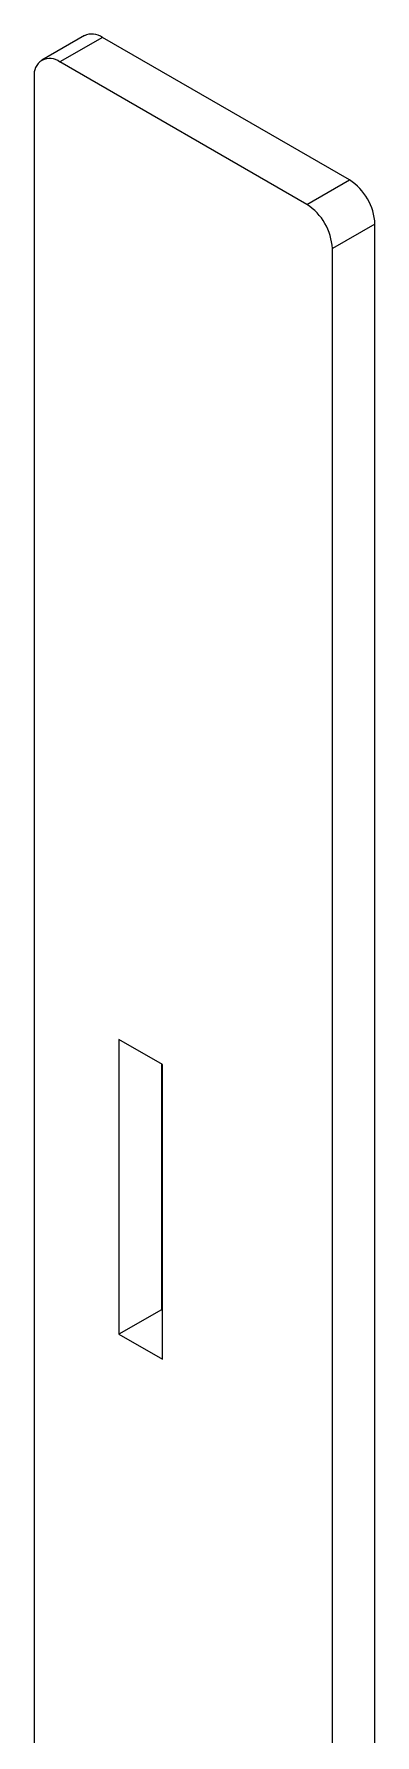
# Paper-space layout '_Isometric' of a CAD drawing. Header units: millimetres. Extents: x -141 to 138, y -188 to 169.
# Drawn here: x -141.4 to -113.1, y 28 to 169.3 of the extents above; entities that cross this region are included whole.
import ezdxf

# ---------------------------------------------------------------- set-up
doc = ezdxf.new("R2010")
doc.units = ezdxf.units.MM

psp = doc.layouts.new('_Isometric')

# ---------------------------------------------------------------- linework, layer by layer
at = {"color": 7, "linetype": 'Continuous', "lineweight": 25}
for p, q in [((-137.26, 169.16), (-140.8, 167.12)), ((-135.76, 169.01), (-139.3, 166.97)), ((-115.26, 157.17), (-135.76, 169.01)), ((-118.79, 155.13), (-139.3, 166.97)), ((-141.42, 165.75), (-141.42, -27.45)), ((-118.79, 155.13), (-115.26, 157.17)), ((-113.14, 153.5), (-116.67, 151.46)), ((-113.14, 23.18), (-113.14, 153.5)), ((-116.67, 21.14), (-116.67, 151.46)), ((-134.39, 85.75), (-134.39, 61.25)), ((-130.78, 83.66), (-134.39, 85.75)), ((-130.85, 83.7), (-130.85, 63.29)), ((-130.78, 59.17), (-130.78, 83.66)), ((-130.85, 63.29), (-134.39, 61.25)), ((-130.85, 63.29), (-130.78, 63.25)), ((-134.39, 61.25), (-130.78, 59.17))]:
    psp.add_line(p, q, dxfattribs=at)
for centre, radius, start, end in [((-136.64, 167.78), 1.51, 54.3824, 114.3071), ((-140.13, 165.95), 1.31, 50.7967, 189.214), ((-117.74, 153.29), 4.61, 2.6055, 57.3945), ((-121.28, 151.25), 4.61, 2.6055, 57.3945)]:
    psp.add_arc(centre, radius, start, end, dxfattribs=at)

doc.saveas('drawing.dxf')
